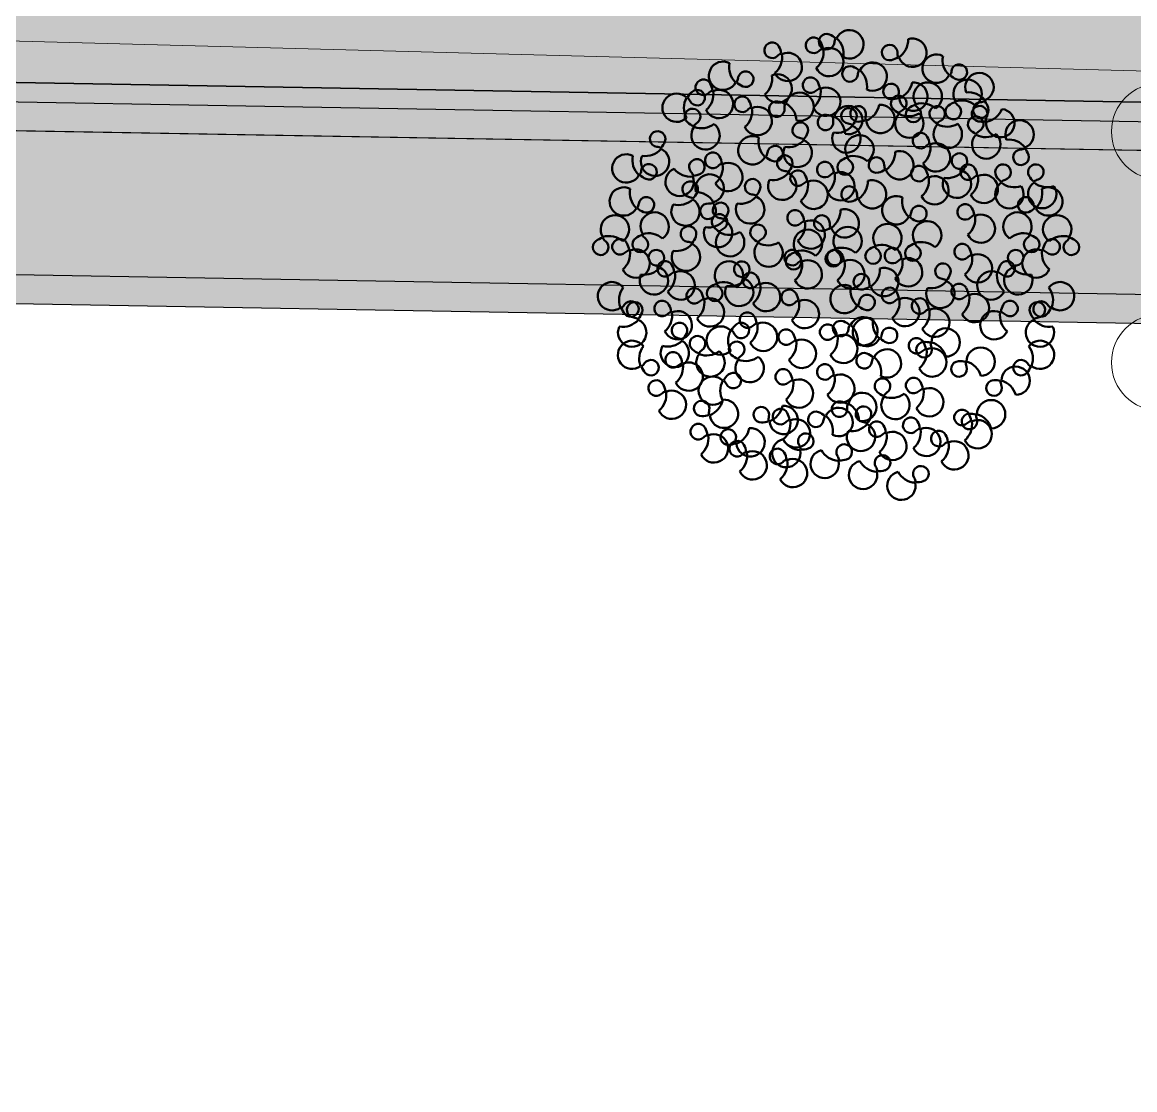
# Model space of a CAD drawing. Header units: centimetres. Extents: x 31799 to 51185, y -99131 to -72325.
# Drawn here: x 39775.9 to 40238.3, y -86171.2 to -85727.5 of the extents above; entities that cross this region are included whole.
import ezdxf

# ---------------------------------------------------------------- set-up
doc = ezdxf.new("R2010")
doc.units = ezdxf.units.CM
doc.header["$LTSCALE"] = 50
doc.header["$MEASUREMENT"] = 0
for name, color, linetype in [('New_Interior - Lamp', 7, 'Continuous'), ('New_SANITARI BANJO', 7, 'Continuous'), ('TALUS', 2, 'Continuous')]:
    doc.layers.add(name, color=color, linetype=linetype)
doc.layers.add('New_Interior - Lamp_Pen_No__77', color=7, linetype='Continuous', lineweight=20, true_color=0xffeb28)
doc.layers.add('New_SANITARI BANJO_Pen_No__24', color=7, linetype='Continuous', lineweight=18, true_color=0x029e21)
doc.layers.add('trotuar', color=91, linetype='Continuous', lineweight=0)
doc.layers.get('New_SANITARI BANJO').off()

# ---------------------------------------------------------------- blocks, each defined once
blk = doc.blocks.new('A$Cd0191f6d')
at = {"layer": 'trotuar'}
blk.add_polyline3d([(-2793.1, 6019.1, 62601.4), (-1999.4, 6630.2, 62605.3), (-1162.43, 7064.28, 0), (-516.2, 6937.3, 62592.7), (203.2, 6694, 62591.2), (1854.8, 5855.7, 62593.3), (2820.6, 5351.8, 62586.8), (2922.9, 5543.5, 62586.4), (1955.5, 6017.3, 62589.8), (279.1, 6869, 62587.7), (-440.7, 7147.7, 62593.2), (-1184.2, 7195.6, 62591), (-1491.5, 7132.4, 62595), (-1783.2, 7015, 62597.9), (-2294.7, 6687.5, 62602.7), (-2842.7, 6250.7, 62592.5)], dxfattribs=at)
blk = doc.blocks.new('Street Lamp 02 27')
at = {"layer": 'New_Interior - Lamp_Pen_No__77', "color": 2, "linetype": 'Continuous', "lineweight": 20, "true_color": 0xffeb28}
for p, q in [((-2.6, 1.5), (-5.4, 1.5)), ((5.4, 1.5), (2.6, 1.5)), ((-5.4, -1.5), (-2.6, -1.5)), ((2.6, -1.5), (5.4, -1.5))]:
    blk.add_line(p, q, dxfattribs=at)
at = {"layer": 'New_Interior - Lamp_Pen_No__77', "color": 2, "linetype": 'Continuous', "lineweight": 20, "true_color": 0xffeb28, "flags": 128}
for points in [[(-68, 0, 1), (-28, 0, 1)], [(68, 0, 1), (28, 0, 1)], [(6, 0, 1), (-6, 0, 1)], [(-8, 3), (-48, 3, 1), (-48, -3), (-8, -3, 1)], [(3, 0, 1), (-3, 0, 1)], [(8, -3), (48, -3, 1), (48, 3), (8, 3, 1)]]:
    blk.add_lwpolyline(points, format="xyb", close=True, dxfattribs=at)
blk = doc.blocks.new('Tree Model Detailed 26')
at = {"layer": 'New_SANITARI BANJO_Pen_No__24', "color": 104, "linetype": 'Continuous', "lineweight": 50, "true_color": 0x029e21}
for centre, radius, start, end in [((-15.01, 93.03), 5.9, 307.5364, 216.7774), ((5.33, 97.74), 3.24, 37.3024, 321.1247), ((12.76, 91.81), 5.9, 213.1083, 122.3493), ((1.06, 94.49), 8.6, 16.9311, 37.3024), ((5.5, 89.69), 3.24, 298.981, 222.8032), ((1.38, 94.29), 8.6, 318.4632, 16.7687), ((12.44, 92.01), 5.9, 122.286, 141.1247), ((24.34, 88.13), 5.9, 333.2832, 242.5241), ((38.08, 87.06), 5.9, 333.2832, 242.5241), ((-39.39, 84.67), 5.9, 307.5364, 216.7774), ((-30.15, 84.63), 5.9, 65.399, 334.64), ((-19.2, 88.61), 8.6, 170.7539, 229.0594), ((-16.78, 81.16), 8.6, 111.3592, 131.7305), ((-15.18, 92.7), 5.9, 216.7141, 235.5528), ((-16.6, 81.49), 8.6, 52.8913, 111.1968), ((-1.45, 83.2), 5.9, 114.7868, 24.0278), ((2.66, 94.1), 8.6, 220.1417, 278.4473), ((-29.78, 84.63), 5.9, 334.5767, 353.4154), ((-20.7, 83.58), 3.24, 249.5932, 173.4154), ((-20.35, 85.17), 3.24, 131.7305, 55.5528), ((-1.2, 83.48), 5.9, 23.9646, 42.8032), ((6.51, 81.22), 3.24, 37.3024, 321.1247), ((2.9, 94.38), 8.6, 278.6097, 298.981), ((27.92, 77.05), 8.6, 78.638, 136.9436), ((41.66, 75.97), 8.6, 78.638, 136.9436), ((-44.73, 76.8), 3.24, 131.7305, 55.5528), ((-41.16, 72.8), 8.6, 111.3592, 131.7305), ((-39.56, 84.34), 5.9, 216.7141, 235.5528), ((-40.98, 73.13), 8.6, 52.8913, 111.1968), ((-18.83, 88.61), 8.6, 229.2218, 249.5932), ((-8.45, 75.62), 5.9, 65.399, 334.64), ((2.5, 79.6), 8.6, 170.7539, 229.0594), ((13.94, 75.28), 5.9, 213.1083, 122.3493), ((2.56, 77.77), 8.6, 318.4632, 16.7687), ((13.62, 75.48), 5.9, 122.286, 141.1247), ((2.24, 77.96), 8.6, 16.9311, 37.3024), ((22.95, 78.73), 3.24, 157.4773, 81.2995), ((27.9, 76.67), 8.6, 137.106, 157.4773), ((24.33, 87.76), 5.9, 242.4609, 261.2995), ((36.69, 77.66), 3.24, 157.4773, 81.2995), ((41.64, 75.6), 8.6, 137.106, 157.4773), ((40.89, 75.11), 5.9, 65.399, 334.64), ((38.07, 86.69), 5.9, 242.4609, 261.2995), ((51.84, 79.09), 8.6, 170.7539, 229.0594), ((-53.2, 74.64), 3.24, 298.981, 222.8032), ((-20.16, 72.19), 3.24, 298.981, 222.8032), ((-3.64, 70.97), 3.24, 298.981, 222.8032), ((-8.07, 75.62), 5.9, 334.5767, 353.4154), ((1, 74.57), 3.24, 249.5932, 173.4154), ((41.26, 75.11), 5.9, 334.5767, 353.4154), ((50.34, 74.06), 3.24, 249.5932, 173.4154), ((-60.15, 68.15), 5.9, 114.7868, 24.0278), ((-56.05, 79.05), 8.6, 220.1417, 278.4473), ((-59.91, 68.43), 5.9, 23.9646, 42.8032), ((-55.8, 79.33), 8.6, 278.6097, 298.981), ((-41.5, 67.65), 3.24, 298.981, 222.8032), ((-38.62, 66.91), 5.9, 59.9092, 329.1502), ((-27.34, 69.83), 8.6, 165.2641, 223.5696), ((-27.1, 65.7), 5.9, 114.7868, 24.0278), ((-23, 76.6), 8.6, 220.1417, 278.4473), ((-26.86, 65.98), 5.9, 23.9646, 42.8032), ((-10.58, 64.47), 5.9, 114.7868, 24.0278), ((-6.48, 75.38), 8.6, 220.1417, 278.4473), ((2.87, 79.6), 8.6, 229.2218, 249.5932), ((32.5, 64.93), 5.9, 22.671, 291.912), ((52.21, 79.09), 8.6, 229.2218, 249.5932), ((63.31, 66.18), 5.9, 315.2741, 224.5151), ((-48.45, 61.15), 5.9, 114.7868, 24.0278), ((-44.34, 72.06), 8.6, 220.1417, 278.4473), ((-48.2, 61.44), 5.9, 23.9646, 42.8032), ((-44.1, 72.34), 8.6, 278.6097, 298.981), ((-38.25, 66.87), 5.9, 329.0869, 347.9256), ((-29.31, 64.96), 3.24, 244.1033, 167.9256), ((-22.76, 76.88), 8.6, 278.6097, 298.981), ((-10.34, 64.76), 5.9, 23.9646, 42.8032), ((-6.24, 75.66), 8.6, 278.6097, 298.981), ((1.38, 62.28), 5.9, 65.399, 334.64), ((12.33, 66.26), 8.6, 170.7539, 229.0594), ((20.17, 62.48), 5.9, 59.9092, 329.1502), ((31.44, 65.4), 8.6, 165.2641, 223.5696), ((43.25, 60.42), 8.6, 128.0259, 186.3314), ((-71.34, 57.15), 3.24, 298.981, 222.8032), ((-34.76, 57.48), 3.24, 214.8201, 138.6424), ((-26.97, 69.79), 8.6, 223.732, 244.1033), ((-14.84, 58.8), 3.24, 298.981, 222.8032), ((1.75, 62.28), 5.9, 334.5767, 353.4154), ((10.83, 61.23), 3.24, 249.5932, 173.4154), ((20.54, 62.45), 5.9, 329.0869, 347.9256), ((29.47, 60.54), 3.24, 244.1033, 167.9256), ((32.78, 64.67), 5.9, 291.8487, 310.6874), ((38.73, 57.74), 3.24, 206.8652, 130.6874), ((63.71, 55.99), 8.6, 138.6424, 159.0137), ((59.68, 59.54), 3.24, 214.8201, 138.6424), ((63.29, 54.53), 8.6, 60.8546, 119.1602), ((67.51, 57.65), 3.24, 116.4987, 40.3209), ((63.43, 65.82), 5.9, 296.4987, 315.3374), ((63.42, 54.18), 8.6, 40.3209, 60.6922), ((-78.29, 50.66), 5.9, 114.7868, 24.0278), ((-74.19, 61.56), 8.6, 220.1417, 278.4473), ((-61.72, 55.74), 3.24, 256.949, 180.7712), ((-56.35, 55.82), 8.6, 180.7712, 201.1425), ((-54.3, 51.1), 5.9, 315.2741, 224.5151), ((-42.59, 52.08), 5.9, 53.5955, 322.8365), ((-31.06, 53.75), 8.6, 159.1761, 217.4816), ((-30.73, 53.93), 8.6, 138.6424, 159.0137), ((-42.26, 52.26), 5.9, 34.8201, 53.6588), ((-21.78, 52.31), 5.9, 114.7868, 24.0278), ((-17.68, 63.21), 8.6, 220.1417, 278.4473), ((-21.54, 52.6), 5.9, 23.9646, 42.8032), ((-17.44, 63.5), 8.6, 278.6097, 298.981), ((12.7, 66.26), 8.6, 229.2218, 249.5932), ((20.28, 53.08), 3.24, 356.3238, 280.146), ((29.76, 52.43), 5.9, 195.0992, 104.3402), ((19.7, 58.3), 8.6, 300.6798, 358.9853), ((31.82, 65.36), 8.6, 223.732, 244.1033), ((43.52, 60.17), 8.6, 186.4938, 206.8652), ((51.85, 54.15), 5.9, 53.5955, 322.8365), ((63.38, 55.82), 8.6, 159.1761, 217.4816), ((52.18, 54.32), 5.9, 34.8201, 53.6588), ((71.81, 55.05), 3.24, 298.981, 222.8032), ((-78.05, 50.94), 5.9, 23.9646, 42.8032), ((-73.94, 61.84), 8.6, 278.6097, 298.981), ((-63.91, 46.49), 5.9, 95.7243, 4.9653), ((-56.48, 55.46), 8.6, 201.3049, 259.6105), ((-63.78, 46.84), 5.9, 76.949, 95.7876), ((-33.47, 47.82), 5.9, 315.2741, 224.5151), ((-13.83, 50.33), 3.24, 37.3024, 321.1247), ((-18.09, 47.08), 8.6, 16.9311, 37.3024), ((11.21, 48.94), 5.9, 65.399, 334.64), ((15.83, 48.32), 3.24, 207.7973, 131.6196), ((22.15, 52.92), 8.6, 170.7539, 229.0594), ((20.66, 47.89), 3.24, 249.5932, 173.4154), ((19.33, 58.36), 8.6, 280.146, 300.5174), ((29.39, 52.5), 5.9, 176.3238, 195.1625), ((41.45, 51.15), 3.24, 298.981, 222.8032), ((64.86, 48.56), 5.9, 114.7868, 24.0278), ((68.96, 59.46), 8.6, 220.1417, 278.4473), ((65.1, 48.85), 5.9, 23.9646, 42.8032), ((69.21, 59.75), 8.6, 278.6097, 298.981), ((76.59, 46.86), 5.9, 333.2832, 242.5241), ((-73.57, 44.69), 3.24, 256.949, 180.7712), ((-54.32, 39.45), 8.6, 60.8546, 119.1602), ((-54.17, 50.75), 5.9, 296.4987, 315.3374), ((-54.19, 39.1), 8.6, 40.3209, 60.6922), ((-6.4, 44.4), 5.9, 213.1083, 122.3493), ((-17.78, 46.88), 8.6, 318.4632, 16.7687), ((-6.71, 44.6), 5.9, 122.286, 141.1247), ((7.4, 43.93), 5.9, 46.5727, 315.8137), ((19.04, 44.18), 8.6, 152.1533, 210.4588), ((19.39, 44.31), 8.6, 131.6196, 151.9909), ((7.75, 44.06), 5.9, 27.7973, 46.636), ((11.58, 48.94), 5.9, 334.5767, 353.4154), ((22.53, 52.92), 8.6, 229.2218, 249.5932), ((34.5, 44.66), 5.9, 114.7868, 24.0278), ((38.6, 55.56), 8.6, 220.1417, 278.4473), ((34.74, 44.94), 5.9, 23.9646, 42.8032), ((38.85, 55.84), 8.6, 278.6097, 298.981), ((-78.41, 41.04), 3.24, 298.981, 222.8032), ((-68.2, 44.76), 8.6, 180.7712, 201.1425), ((-75.63, 35.79), 5.9, 76.949, 95.7876), ((-50.1, 42.58), 3.24, 116.4987, 40.3209), ((-44.93, 35.79), 5.9, 53.5955, 322.8365), ((-33.07, 37.64), 8.6, 138.6424, 159.0137), ((-37.1, 41.19), 3.24, 214.8201, 138.6424), ((-33.49, 36.17), 8.6, 60.8546, 119.1602), ((-29.27, 39.29), 3.24, 116.4987, 40.3209), ((-33.35, 47.47), 5.9, 296.4987, 315.3374), ((-33.36, 35.82), 8.6, 40.3209, 60.6922), ((-13.26, 40.13), 5.9, 65.399, 334.64), ((-2.31, 44.11), 8.6, 170.7539, 229.0594), ((-3.81, 39.08), 3.24, 249.5932, 173.4154), ((64.74, 38.95), 3.24, 298.981, 222.8032), ((80.16, 35.77), 8.6, 78.638, 136.9436), ((-85.35, 34.55), 5.9, 114.7868, 24.0278), ((-81.25, 45.45), 8.6, 220.1417, 278.4473), ((-75.76, 35.44), 5.9, 95.7243, 4.9653), ((-85.11, 34.83), 5.9, 23.9646, 42.8032), ((-81.01, 45.74), 8.6, 278.6097, 298.981), ((-68.33, 44.41), 8.6, 201.3049, 259.6105), ((-33.4, 37.46), 8.6, 159.1761, 217.4816), ((-44.6, 35.97), 5.9, 34.8201, 53.6588), ((-24.97, 36.7), 3.24, 298.981, 222.8032), ((-8.45, 35.48), 3.24, 298.981, 222.8032), ((-12.89, 40.13), 5.9, 334.5767, 353.4154), ((-1.94, 44.11), 8.6, 229.2218, 249.5932), ((21.03, 35.6), 5.9, 65.399, 334.64), ((31.98, 39.58), 8.6, 170.7539, 229.0594), ((30.48, 34.55), 3.24, 249.5932, 173.4154), ((45.61, 34.66), 5.9, 333.2832, 242.5241), ((57.8, 32.46), 5.9, 114.7868, 24.0278), ((61.9, 43.36), 8.6, 220.1417, 278.4473), ((75.19, 37.45), 3.24, 157.4773, 81.2995), ((80.15, 35.4), 8.6, 137.106, 157.4773), ((76.58, 46.48), 5.9, 242.4609, 261.2995), ((-64.3, 30.95), 3.24, 256.949, 180.7712), ((-31.92, 30.21), 5.9, 114.7868, 24.0278), ((-27.82, 41.11), 8.6, 220.1417, 278.4473), ((-31.68, 30.49), 5.9, 23.9646, 42.8032), ((-27.57, 41.39), 8.6, 278.6097, 298.981), ((-15.4, 28.98), 5.9, 114.7868, 24.0278), ((-11.29, 39.89), 8.6, 220.1417, 278.4473), ((-15.15, 29.27), 5.9, 23.9646, 42.8032), ((-11.05, 40.17), 8.6, 278.6097, 298.981), ((3.07, 27.94), 5.9, 46.5727, 315.8137), ((15.06, 28.32), 8.6, 131.6196, 151.9909), ((11.5, 32.33), 3.24, 207.7973, 131.6196), ((21.41, 35.6), 5.9, 334.5767, 353.4154), ((32.35, 39.58), 8.6, 229.2218, 249.5932), ((58.04, 32.74), 5.9, 23.9646, 42.8032), ((62.14, 43.64), 8.6, 278.6097, 298.981), ((-58.94, 31.03), 8.6, 180.7712, 201.1425), ((-66.37, 22.05), 5.9, 76.949, 95.7876), ((14.71, 28.18), 8.6, 152.1533, 210.4588), ((3.41, 28.07), 5.9, 27.7973, 46.636), ((30.86, 22.26), 5.9, 65.399, 334.64), ((44.21, 25.25), 3.24, 157.4773, 81.2995), ((49.17, 23.2), 8.6, 137.106, 157.4773), ((45.59, 34.28), 5.9, 242.4609, 261.2995), ((49.18, 23.57), 8.6, 78.638, 136.9436), ((71.3, 24.15), 5.9, 114.7868, 24.0278), ((75.41, 35.05), 8.6, 220.1417, 278.4473), ((87.2, 26.47), 3.24, 298.981, 222.8032), ((-88.55, 17.78), 5.9, 114.7868, 24.0278), ((-84.45, 28.68), 8.6, 220.1417, 278.4473), ((-80.25, 20.56), 5.9, 13.1881, 282.4291), ((-81.61, 24.27), 3.24, 298.981, 222.8032), ((-66.49, 21.7), 5.9, 95.7243, 4.9653), ((-65.08, 23.04), 3.24, 298.981, 222.8032), ((-59.06, 30.67), 8.6, 201.3049, 259.6105), ((-48.56, 21.82), 3.24, 298.981, 222.8032), ((-32.04, 20.59), 3.24, 298.981, 222.8032), ((41.8, 26.24), 8.6, 170.7539, 229.0594), ((40.31, 21.21), 3.24, 249.5932, 173.4154), ((62.74, 24.49), 3.24, 351.7962, 275.6184), ((57.43, 25.25), 8.6, 331.4248, 351.7962), ((80.26, 19.98), 5.9, 114.7868, 24.0278), ((84.36, 30.88), 8.6, 220.1417, 278.4473), ((80.5, 20.26), 5.9, 23.9646, 42.8032), ((84.6, 31.16), 8.6, 278.6097, 298.981), ((-88.31, 18.06), 5.9, 23.9646, 42.8032), ((-84.21, 28.96), 8.6, 278.6097, 298.981), ((-70.39, 14.35), 8.6, 118.543, 176.8486), ((-72.03, 16.55), 5.9, 114.7868, 24.0278), ((-67.93, 27.45), 8.6, 220.1417, 278.4473), ((-71.79, 16.83), 5.9, 23.9646, 42.8032), ((-67.68, 27.74), 8.6, 278.6097, 298.981), ((-55.51, 15.33), 5.9, 114.7868, 24.0278), ((-51.4, 26.23), 8.6, 220.1417, 278.4473), ((-55.26, 15.61), 5.9, 23.9646, 42.8032), ((-51.16, 26.51), 8.6, 278.6097, 298.981), ((-38.98, 14.1), 5.9, 114.7868, 24.0278), ((-34.88, 25), 8.6, 220.1417, 278.4473), ((-15.51, 19.37), 3.24, 298.981, 222.8032), ((-0.68, 17.54), 3.24, 37.3024, 321.1247), ((1.01, 18.15), 3.24, 298.981, 222.8032), ((-4.95, 14.29), 8.6, 16.9311, 37.3024), ((17.53, 16.92), 3.24, 298.981, 222.8032), ((34.05, 15.7), 3.24, 298.981, 222.8032), ((31.23, 22.26), 5.9, 334.5767, 353.4154), ((42.18, 26.24), 8.6, 229.2218, 249.5932), ((44.55, 15.81), 5.9, 65.399, 334.64), ((55.49, 19.79), 8.6, 170.7539, 229.0594), ((63.71, 15.03), 5.9, 167.602, 76.843), ((57.51, 24.89), 8.6, 272.9569, 331.2624), ((63.63, 15.39), 5.9, 76.7797, 95.6184), ((-70.16, 14.05), 8.6, 177.011, 197.3823), ((-80.02, 20.27), 5.9, 282.3658, 301.2045), ((-75.28, 12.45), 3.24, 197.3823, 121.2045), ((-38.74, 14.39), 5.9, 23.9646, 42.8032), ((-34.64, 25.29), 8.6, 278.6097, 298.981), ((-22.46, 12.88), 5.9, 114.7868, 24.0278), ((-18.36, 23.78), 8.6, 220.1417, 278.4473), ((-22.22, 13.16), 5.9, 23.9646, 42.8032), ((-18.11, 24.06), 8.6, 278.6097, 298.981), ((-5.94, 11.65), 5.9, 114.7868, 24.0278), ((-1.83, 22.56), 8.6, 220.1417, 278.4473), ((-5.69, 11.94), 5.9, 23.9646, 42.8032), ((-1.59, 22.84), 8.6, 278.6097, 298.981), ((6.74, 11.6), 5.9, 213.1083, 122.3493), ((-4.64, 14.09), 8.6, 318.4632, 16.7687), ((6.43, 11.8), 5.9, 122.286, 141.1247), ((10.59, 10.43), 5.9, 114.7868, 24.0278), ((14.69, 21.33), 8.6, 220.1417, 278.4473), ((10.83, 10.71), 5.9, 23.9646, 42.8032), ((14.93, 21.62), 8.6, 278.6097, 298.981), ((27.11, 9.21), 5.9, 114.7868, 24.0278), ((31.21, 20.11), 8.6, 220.1417, 278.4473), ((44.92, 15.81), 5.9, 334.5767, 353.4154), ((54, 14.77), 3.24, 249.5932, 173.4154), ((-84.77, 4.62), 5.9, 13.1881, 282.4291), ((-66.23, 8.27), 3.24, 339.2835, 263.1058), ((27.35, 9.49), 5.9, 23.9646, 42.8032), ((31.45, 20.39), 8.6, 278.6097, 298.981), ((55.87, 19.79), 8.6, 229.2218, 249.5932), ((65.79, 3.98), 5.9, 114.7868, 24.0278), ((69.89, 14.88), 8.6, 220.1417, 278.4473), ((72.73, 10.47), 3.24, 298.981, 222.8032), ((89.26, 9.24), 3.24, 298.981, 222.8032), ((-74.91, -1.59), 8.6, 118.543, 176.8486), ((-67.33, -0.8), 5.9, 64.2671, 83.1058), ((-71.25, 10.17), 8.6, 318.9122, 339.2835), ((-46.51, 4.59), 3.24, 298.981, 222.8032), ((-29.99, 3.37), 3.24, 298.981, 222.8032), ((15.35, 5.79), 3.24, 269.6978, 193.52), ((20.57, 7.04), 8.6, 193.52, 213.8914), ((37.6, 4.56), 3.24, 298.981, 222.8032), ((57.22, 4.31), 3.24, 351.7962, 275.6184), ((66.03, 4.26), 5.9, 23.9646, 42.8032), ((70.13, 15.16), 8.6, 278.6097, 298.981), ((82.31, 2.75), 5.9, 114.7868, 24.0278), ((86.41, 13.65), 8.6, 220.1417, 278.4473), ((82.55, 3.04), 5.9, 23.9646, 42.8032), ((90.76, 3.82), 3.24, 339.2835, 263.1058), ((86.66, 13.94), 8.6, 278.6097, 298.981), ((-67.33, -1.17), 5.9, 155.0894, 64.3304), ((-71.26, 9.8), 8.6, 260.4443, 318.7498), ((-62.02, -1.56), 3.24, 351.7962, 275.6184), ((-53.45, -1.9), 5.9, 114.7868, 24.0278), ((-49.35, 9), 8.6, 220.1417, 278.4473), ((-53.21, -1.61), 5.9, 23.9646, 42.8032), ((-49.11, 9.29), 8.6, 278.6097, 298.981), ((-36.93, -3.12), 5.9, 114.7868, 24.0278), ((-32.83, 7.78), 8.6, 220.1417, 278.4473), ((-36.69, -2.84), 5.9, 23.9646, 42.8032), ((-28.48, -2.05), 3.24, 339.2835, 263.1058), ((-32.59, 8.06), 8.6, 278.6097, 298.981), ((-16.23, -3.62), 5.9, 333.2832, 242.5241), ((0.5, 1.01), 3.24, 37.3024, 321.1247), ((1.06, 0.43), 3.24, 298.981, 222.8032), ((7.92, -4.92), 5.9, 213.1083, 122.3493), ((-3.46, -2.44), 8.6, 318.4632, 16.7687), ((7.61, -4.72), 5.9, 122.286, 141.1247), ((-3.77, -2.24), 8.6, 16.9311, 37.3024), ((15.26, -3.72), 5.9, 108.4732, 17.7142), ((20.53, 6.67), 8.6, 214.0537, 272.3593), ((15.3, -3.35), 5.9, 89.6978, 108.5365), ((30.66, -1.93), 5.9, 114.7868, 24.0278), ((34.76, 8.97), 8.6, 220.1417, 278.4473), ((30.9, -1.65), 5.9, 23.9646, 42.8032), ((35, 9.25), 8.6, 278.6097, 298.981), ((50.51, -4.42), 5.9, 65.399, 334.64), ((58.19, -5.15), 5.9, 167.602, 76.843), ((51.99, 4.71), 8.6, 272.9569, 331.2624), ((61.46, -0.44), 8.6, 170.7539, 229.0594), ((58.12, -4.78), 5.9, 76.7797, 95.6184), ((51.91, 5.08), 8.6, 331.4248, 351.7962), ((89.67, -5.25), 5.9, 64.2671, 83.1058), ((85.75, 5.72), 8.6, 318.9122, 339.2835), ((-74.68, -1.88), 8.6, 177.011, 197.3823), ((-84.54, 4.33), 5.9, 282.3658, 301.2045), ((-79.8, -3.49), 3.24, 197.3823, 121.2045), ((-73.52, -10.47), 5.9, 65.399, 334.64), ((-67.33, -0.8), 8.6, 331.4248, 351.7962), ((-33.5, -0.15), 8.6, 318.9122, 339.2835), ((-5.88, -6.06), 5.9, 114.7868, 24.0278), ((-1.78, 4.84), 8.6, 220.1417, 278.4473), ((-5.64, -5.78), 5.9, 23.9646, 42.8032), ((-1.54, 5.12), 8.6, 278.6097, 298.981), ((27.42, -5.57), 3.24, 269.6978, 193.52), ((38.61, -3.91), 3.24, 37.3024, 321.1247), ((46.04, -9.85), 5.9, 213.1083, 122.3493), ((34.34, -7.17), 8.6, 16.9311, 37.3024), ((59.96, -5.47), 3.24, 249.5932, 173.4154), ((77.37, -5.93), 3.24, 339.2835, 263.1058), ((89.67, -5.62), 5.9, 155.0894, 64.3304), ((85.74, 5.35), 8.6, 260.4443, 318.7498), ((-89.29, -11.32), 5.9, 13.1881, 282.4291), ((-62.57, -6.49), 8.6, 170.7539, 229.0594), ((-64.07, -11.52), 3.24, 249.5932, 173.4154), ((-61.05, -11.02), 5.9, 167.602, 76.843), ((-67.25, -1.16), 8.6, 272.9569, 331.2624), ((-61.13, -10.66), 5.9, 76.7797, 95.6184), ((-41.87, -11.8), 3.24, 339.2835, 263.1058), ((-29.92, -12.95), 5.9, 333.2832, 242.5241), ((-29.58, -11.49), 5.9, 155.0894, 64.3304), ((-33.5, -0.53), 8.6, 260.4443, 318.7498), ((-29.57, -11.12), 5.9, 64.2671, 83.1058), ((-12.67, -15.08), 8.6, 137.106, 157.4773), ((-16.24, -3.99), 5.9, 242.4609, 261.2995), ((-12.65, -14.71), 8.6, 78.638, 136.9436), ((-9.03, -10.64), 3.24, 269.6978, 193.52), ((32.64, -4.31), 8.6, 193.52, 213.8914), ((27.37, -14.7), 5.9, 89.6978, 108.5365), ((34.66, -7.37), 8.6, 318.4632, 16.7687), ((45.73, -9.65), 5.9, 122.286, 141.1247), ((50.88, -4.42), 5.9, 334.5767, 353.4154), ((61.83, -0.44), 8.6, 229.2218, 249.5932), ((60.76, -9.28), 3.24, 257.1852, 181.0074), ((76.28, -15), 5.9, 64.2671, 83.1058), ((72.35, -4.03), 8.6, 318.9122, 339.2835), ((-79.43, -17.53), 8.6, 118.543, 176.8486), ((-70.32, -17.03), 3.24, 298.981, 222.8032), ((-73.14, -10.47), 5.9, 334.5767, 353.4154), ((-62.2, -6.49), 8.6, 229.2218, 249.5932), ((-46.89, -9.91), 8.6, 318.9122, 339.2835), ((-17.63, -13.02), 3.24, 157.4773, 81.2995), ((-3.82, -9.38), 8.6, 193.52, 213.8914), ((1.68, -15.51), 3.24, 37.3024, 321.1247), ((-2.59, -18.77), 8.6, 16.9311, 37.3024), ((27.33, -15.07), 5.9, 108.4732, 17.7142), ((32.59, -4.68), 8.6, 214.0537, 272.3593), ((39.48, -16.92), 3.24, 269.6978, 193.52), ((58.61, -18.55), 5.9, 95.9606, 5.2016), ((66.12, -9.19), 8.6, 181.0074, 201.3787), ((66, -9.54), 8.6, 201.5411, 259.8467), ((58.73, -18.19), 5.9, 77.1852, 96.0238), ((76.27, -15.37), 5.9, 155.0894, 64.3304), ((72.35, -4.4), 8.6, 260.4443, 318.7498), ((-79.2, -17.82), 8.6, 177.011, 197.3823), ((-89.06, -11.61), 5.9, 282.3658, 301.2045), ((-84.33, -19.43), 3.24, 197.3823, 121.2045), ((-77.27, -23.52), 5.9, 114.7868, 24.0278), ((-73.16, -12.62), 8.6, 220.1417, 278.4473), ((-48.41, -22.95), 8.6, 138.6424, 159.0137), ((-52.44, -19.41), 3.24, 214.8201, 138.6424), ((-42.97, -21.25), 5.9, 155.0894, 64.3304), ((-46.89, -10.28), 8.6, 260.4443, 318.7498), ((-42.97, -20.87), 5.9, 64.2671, 83.1058), ((-26.35, -24.03), 8.6, 78.638, 136.9436), ((-9.13, -20.15), 5.9, 108.4732, 17.7142), ((-3.86, -9.76), 8.6, 214.0537, 272.3593), ((-9.08, -19.77), 5.9, 89.6978, 108.5365), ((9.1, -21.45), 5.9, 213.1083, 122.3493), ((-2.28, -18.97), 8.6, 318.4632, 16.7687), ((8.79, -21.25), 5.9, 122.286, 141.1247), ((44.7, -15.67), 8.6, 193.52, 213.8914), ((-93.81, -27.26), 5.9, 13.1881, 282.4291), ((-77.02, -23.24), 5.9, 23.9646, 42.8032), ((-72.92, -12.34), 8.6, 278.6097, 298.981), ((-60.26, -24.8), 5.9, 53.5955, 322.8365), ((-48.74, -23.13), 8.6, 159.1761, 217.4816), ((-59.94, -24.62), 5.9, 34.8201, 53.6588), ((-31.32, -22.35), 3.24, 157.4773, 81.2995), ((-26.36, -24.41), 8.6, 137.106, 157.4773), ((-29.94, -13.32), 5.9, 242.4609, 261.2995), ((-14.68, -22.34), 3.24, 298.981, 222.8032), ((1.85, -23.57), 3.24, 298.981, 222.8032), ((20.69, -25.12), 5.9, 333.2832, 242.5241), ((39.39, -26.43), 5.9, 108.4732, 17.7142), ((44.66, -16.04), 8.6, 214.0537, 272.3593), ((39.44, -26.06), 5.9, 89.6978, 108.5365), ((65.13, -26.16), 3.24, 207.7973, 131.6196), ((70.08, -22.98), 3.24, 257.1852, 181.0074), ((75.44, -22.89), 8.6, 181.0074, 201.3787), ((86.27, -22.35), 3.24, 269.6978, 193.52), ((91.49, -21.09), 8.6, 193.52, 213.8914), ((-83.95, -33.47), 8.6, 118.543, 176.8486), ((-21.62, -28.84), 5.9, 114.7868, 24.0278), ((-17.52, -17.93), 8.6, 220.1417, 278.4473), ((-21.38, -28.55), 5.9, 23.9646, 42.8032), ((-17.28, -17.65), 8.6, 278.6097, 298.981), ((-5.1, -30.06), 5.9, 114.7868, 24.0278), ((-1, -19.16), 8.6, 220.1417, 278.4473), ((-4.86, -29.78), 5.9, 23.9646, 42.8032), ((-0.75, -18.87), 8.6, 278.6097, 298.981), ((24.26, -36.21), 8.6, 78.638, 136.9436), ((56.7, -30.56), 5.9, 46.5727, 315.8137), ((68.35, -30.31), 8.6, 152.1533, 210.4588), ((68.7, -30.17), 8.6, 131.6196, 151.9909), ((57.05, -30.42), 5.9, 27.7973, 46.636), ((67.93, -32.24), 5.9, 95.9606, 5.2016), ((75.32, -23.24), 8.6, 201.5411, 259.8467), ((68.05, -31.89), 5.9, 77.1852, 96.0238), ((86.18, -31.85), 5.9, 108.4732, 17.7142), ((91.44, -21.46), 8.6, 214.0537, 272.3593), ((86.22, -31.48), 5.9, 89.6978, 108.5365), ((-88.85, -35.37), 3.24, 197.3823, 121.2045), ((-75.63, -37.62), 5.9, 114.7868, 24.0278), ((-71.52, -26.72), 8.6, 220.1417, 278.4473), ((-68.68, -31.13), 3.24, 298.981, 222.8032), ((-52.16, -32.36), 3.24, 298.981, 222.8032), ((-35.63, -33.58), 3.24, 298.981, 222.8032), ((-19.11, -34.8), 3.24, 298.981, 222.8032), ((2.86, -32.04), 3.24, 37.3024, 321.1247), ((10.28, -37.97), 5.9, 213.1083, 122.3493), ((-1.41, -35.29), 8.6, 16.9311, 37.3024), ((19.29, -34.53), 3.24, 157.4773, 81.2995), ((24.25, -36.58), 8.6, 137.106, 157.4773), ((20.67, -25.5), 5.9, 242.4609, 261.2995), ((35.93, -34.52), 3.24, 298.981, 222.8032), ((49.63, -35.16), 3.24, 298.981, 222.8032), ((60.53, -32.29), 3.24, 37.3024, 321.1247), ((67.95, -38.23), 5.9, 213.1083, 122.3493), ((56.26, -35.55), 8.6, 16.9311, 37.3024), ((-83.73, -33.76), 8.6, 177.011, 197.3823), ((-93.58, -27.55), 5.9, 282.3658, 301.2045), ((-75.38, -37.34), 5.9, 23.9646, 42.8032), ((-71.28, -26.44), 8.6, 278.6097, 298.981), ((-59.1, -38.85), 5.9, 114.7868, 24.0278), ((-55, -27.95), 8.6, 220.1417, 278.4473), ((-58.86, -38.56), 5.9, 23.9646, 42.8032), ((-54.76, -27.66), 8.6, 278.6097, 298.981), ((-42.58, -40.07), 5.9, 114.7868, 24.0278), ((-38.48, -29.17), 8.6, 220.1417, 278.4473), ((-37.29, -36.67), 3.24, 4.5196, 288.3418), ((-42.34, -39.79), 5.9, 23.9646, 42.8032), ((-38.23, -28.89), 8.6, 278.6097, 298.981), ((-42.64, -37.09), 8.6, 344.1483, 4.5196), ((-26.06, -41.3), 5.9, 114.7868, 24.0278), ((-21.95, -30.39), 8.6, 220.1417, 278.4473), ((-1.1, -35.49), 8.6, 318.4632, 16.7687), ((9.97, -37.77), 5.9, 122.286, 141.1247), ((28.99, -41.01), 5.9, 114.7868, 24.0278), ((33.09, -30.11), 8.6, 220.1417, 278.4473), ((29.23, -40.73), 5.9, 23.9646, 42.8032), ((42.68, -41.65), 5.9, 114.7868, 24.0278), ((46.79, -30.75), 8.6, 220.1417, 278.4473), ((56.57, -35.75), 8.6, 318.4632, 16.7687), ((67.64, -38.03), 5.9, 122.286, 141.1247), ((79.54, -41.9), 5.9, 333.2832, 242.5241), ((-74.24, -42.78), 3.24, 298.981, 222.8032), ((-34.26, -45.68), 5.9, 180.3254, 89.5664), ((-42.48, -37.43), 8.6, 285.6803, 343.9859), ((-34.42, -45.34), 5.9, 89.5032, 108.3418), ((-25.81, -41.01), 5.9, 23.9646, 42.8032), ((-21.71, -30.11), 8.6, 278.6097, 298.981), ((-14.1, -43.49), 5.9, 65.399, 334.64), ((-3.15, -39.51), 8.6, 170.7539, 229.0594), ((-4.65, -44.54), 3.24, 249.5932, 173.4154), ((33.33, -29.83), 8.6, 278.6097, 298.981), ((52.37, -46.55), 5.9, 46.5727, 315.8137), ((42.93, -41.37), 5.9, 23.9646, 42.8032), ((47.03, -30.47), 8.6, 278.6097, 298.981), ((64.37, -46.16), 8.6, 131.6196, 151.9909), ((60.8, -42.15), 3.24, 207.7973, 131.6196), ((-81.19, -49.27), 5.9, 114.7868, 24.0278), ((-77.09, -38.37), 8.6, 220.1417, 278.4473), ((-80.95, -48.98), 5.9, 23.9646, 42.8032), ((-76.84, -38.08), 8.6, 278.6097, 298.981), ((-13.72, -43.49), 5.9, 334.5767, 353.4154), ((-2.77, -39.51), 8.6, 229.2218, 249.5932), ((31.71, -50.34), 5.9, 65.399, 334.64), ((42.66, -46.36), 8.6, 170.7539, 229.0594), ((64.02, -46.3), 8.6, 152.1533, 210.4588), ((52.72, -46.41), 5.9, 27.7973, 46.636), ((61.71, -48.82), 3.24, 37.3024, 321.1247), ((83.11, -52.99), 8.6, 78.638, 136.9436), ((-65.46, -52.46), 3.24, 298.981, 222.8032), ((-45.25, -51.2), 3.24, 4.5196, 288.3418), ((-13.05, -51.33), 3.24, 298.981, 222.8032), ((3.48, -52.55), 3.24, 298.981, 222.8032), ((20, -53.77), 3.24, 298.981, 222.8032), ((41.16, -51.39), 3.24, 249.5932, 173.4154), ((69.13, -54.75), 5.9, 213.1083, 122.3493), ((57.75, -52.27), 8.6, 318.4632, 16.7687), ((68.82, -54.55), 5.9, 122.286, 141.1247), ((57.44, -52.07), 8.6, 16.9311, 37.3024), ((78.14, -51.31), 3.24, 157.4773, 81.2995), ((83.1, -53.36), 8.6, 137.106, 157.4773), ((79.53, -42.28), 5.9, 242.4609, 261.2995), ((-72.41, -58.95), 5.9, 114.7868, 24.0278), ((-68.31, -48.05), 8.6, 220.1417, 278.4473), ((-67.12, -55.55), 3.24, 4.5196, 288.3418), ((-72.16, -58.67), 5.9, 23.9646, 42.8032), ((-68.06, -47.77), 8.6, 278.6097, 298.981), ((-72.47, -55.97), 8.6, 344.1483, 4.5196), ((-42.22, -60.21), 5.9, 180.3254, 89.5664), ((-50.44, -51.96), 8.6, 285.6803, 343.9859), ((-42.37, -59.87), 5.9, 89.5032, 108.3418), ((-50.6, -51.62), 8.6, 344.1483, 4.5196), ((-19.99, -57.82), 5.9, 114.7868, 24.0278), ((-15.89, -46.92), 8.6, 220.1417, 278.4473), ((-19.75, -57.53), 5.9, 23.9646, 42.8032), ((-15.65, -46.63), 8.6, 278.6097, 298.981), ((-3.47, -59.04), 5.9, 114.7868, 24.0278), ((0.63, -48.14), 8.6, 220.1417, 278.4473), ((-3.23, -58.76), 5.9, 23.9646, 42.8032), ((0.88, -47.86), 8.6, 278.6097, 298.981), ((13.05, -60.27), 5.9, 114.7868, 24.0278), ((17.16, -49.36), 8.6, 220.1417, 278.4473), ((36.52, -55), 3.24, 298.981, 222.8032), ((32.09, -50.34), 5.9, 334.5767, 353.4154), ((43.03, -46.36), 8.6, 229.2218, 249.5932), ((56.47, -58.14), 3.24, 207.7973, 131.6196), ((71.87, -59.72), 5.9, 202.482, 111.723), ((61.14, -55.19), 8.6, 308.0626, 6.3681), ((-64.09, -64.56), 5.9, 180.3254, 89.5664), ((-72.31, -56.31), 8.6, 285.6803, 343.9859), ((-64.25, -64.22), 5.9, 89.5032, 108.3418), ((-27.1, -65.9), 5.9, 335.9722, 245.2132), ((-10.58, -64.67), 5.9, 335.9722, 245.2132), ((13.3, -59.98), 5.9, 23.9646, 42.8032), ((17.4, -49.08), 8.6, 278.6097, 298.981), ((29.58, -61.49), 5.9, 114.7868, 24.0278), ((33.68, -50.59), 8.6, 220.1417, 278.4473), ((29.82, -61.21), 5.9, 23.9646, 42.8032), ((33.92, -50.3), 8.6, 278.6097, 298.981), ((48.04, -62.54), 5.9, 46.5727, 315.8137), ((59.68, -62.29), 8.6, 152.1533, 210.4588), ((60.03, -62.16), 8.6, 131.6196, 151.9909), ((48.39, -62.4), 5.9, 27.7973, 46.636), ((66.12, -60.74), 8.6, 169.6662, 190.0376), ((60.84, -59.78), 3.24, 245.844, 169.6662), ((62.38, -60.29), 3.24, 3.7066, 287.5289), ((71.5, -59.7), 5.9, 183.7066, 202.5453), ((-53.2, -65.73), 3.24, 4.5196, 288.3418), ((56.91, -68.43), 5.9, 84.6194, 353.8604), ((65.93, -61.06), 8.6, 190.2, 248.5055), ((57.1, -68.11), 5.9, 65.844, 84.6827), ((60.76, -55.17), 8.6, 287.5289, 307.9002), ((-50.17, -74.74), 5.9, 180.3254, 89.5664), ((-58.4, -66.49), 8.6, 285.6803, 343.9859), ((-50.33, -74.4), 5.9, 89.5032, 108.3418), ((-58.55, -66.16), 8.6, 344.1483, 4.5196), ((-23, -76.8), 8.6, 81.5527, 139.8583), ((-26.86, -66.18), 5.9, 317.1968, 336.0354), ((-22.76, -77.08), 8.6, 61.019, 81.3903), ((-6.48, -75.57), 8.6, 81.5527, 139.8583), ((-3.64, -71.16), 3.24, 137.1968, 61.019), ((-10.34, -64.95), 5.9, 317.1968, 336.0354), ((-6.24, -75.86), 8.6, 61.019, 81.3903), ((27.38, -72.16), 5.9, 35.2316, 304.4726), ((38.85, -74.21), 8.6, 140.8121, 199.1177), ((39.22, -74.14), 8.6, 120.2784, 140.6497), ((27.75, -72.1), 5.9, 16.4562, 35.2948), ((36.51, -69.51), 3.24, 196.4562, 120.2784), ((-44.73, -77), 3.24, 304.4472, 228.2695), ((-20.16, -72.39), 3.24, 137.1968, 61.019), ((-8.45, -75.82), 5.9, 25.36, 294.601), ((2.5, -79.8), 8.6, 130.9406, 189.2461), ((2.87, -79.8), 8.6, 110.4068, 130.7782), ((-8.07, -75.82), 5.9, 6.5846, 25.4233), ((1, -74.77), 3.24, 186.5846, 110.4068), ((13.94, -75.48), 5.9, 237.6507, 146.8917), ((2.56, -77.96), 8.6, 343.2313, 41.5368), ((42.73, -76.97), 3.24, 3.7066, 287.5289), ((52.22, -76.4), 5.9, 202.482, 111.723), ((41.49, -71.87), 8.6, 308.0626, 6.3681), ((-1.45, -83.39), 5.9, 335.9722, 245.2132), ((6.51, -81.41), 3.24, 38.8753, 322.6976), ((22.95, -78.92), 3.24, 278.7005, 202.5227), ((51.85, -76.38), 5.9, 183.7066, 202.5453), ((-41.16, -72.99), 8.6, 228.2695, 248.6408), ((-39.39, -84.86), 5.9, 143.2226, 52.4636), ((-39.56, -84.53), 5.9, 124.4472, 143.2859), ((-40.98, -73.33), 8.6, 248.8032, 307.1087), ((-30.15, -84.82), 5.9, 25.36, 294.601), ((-19.2, -88.81), 8.6, 130.9406, 189.2461), ((-18.83, -88.81), 8.6, 110.4068, 130.7782), ((-29.78, -84.82), 5.9, 6.5846, 25.4233), ((-20.7, -83.78), 3.24, 186.5846, 110.4068), ((-20.35, -85.36), 3.24, 304.4472, 228.2695), ((13.62, -75.68), 5.9, 218.8753, 237.714), ((2.24, -78.16), 8.6, 322.6976, 343.0689), ((24.34, -88.33), 5.9, 117.4759, 26.7168), ((27.9, -76.87), 8.6, 202.5227, 222.894), ((27.41, -85.8), 5.9, 35.2316, 304.4726), ((24.33, -87.96), 5.9, 98.7005, 117.5391), ((27.92, -77.24), 8.6, 223.0564, 281.362), ((38.87, -87.84), 8.6, 140.8121, 199.1177), ((39.24, -87.78), 8.6, 120.2784, 140.6497), ((27.78, -85.73), 5.9, 16.4562, 35.2948), ((36.54, -83.14), 3.24, 196.4562, 120.2784), ((41.11, -71.85), 8.6, 287.5289, 307.9002), ((-16.78, -81.36), 8.6, 228.2695, 248.6408), ((2.66, -94.3), 8.6, 81.5527, 139.8583), ((5.5, -89.89), 3.24, 137.1968, 61.019), ((-1.2, -83.68), 5.9, 317.1968, 336.0354), ((2.9, -94.58), 8.6, 61.019, 81.3903), ((12.76, -92.01), 5.9, 237.6507, 146.8917), ((-15.01, -93.23), 5.9, 143.2226, 52.4636), ((-15.18, -92.9), 5.9, 124.4472, 143.2859), ((-16.6, -81.69), 8.6, 248.8032, 307.1087), ((1.38, -94.49), 8.6, 343.2313, 41.5368), ((5.33, -97.94), 3.24, 38.8753, 322.6976), ((12.44, -92.21), 5.9, 218.8753, 237.714), ((1.06, -94.69), 8.6, 322.6976, 343.0689)]:
    blk.add_arc(centre, radius, start, end, dxfattribs=at)

msp = doc.modelspace()

# ---------------------------------------------------------------- hatches: boundary and pattern name
at = {"layer": 'TALUS', "lineweight": 30, "ltscale": 0.5, "true_color": 0x939598, "transparency": 33554559}
h = msp.add_hatch(dxfattribs=at)
h.set_pattern_fill('AR-BRSTD', color=252, scale=10, angle=25.3848)
h.set_pattern_definition([(25.38482, (-85633.253, -50661.27), (-11.4333163, 24.0949824), []), (115.38482, (-85633.253, -50661.27), (-47.571273, 6.947151), [26.67, -26.67])])
edge = h.paths.add_edge_path()
edge.add_line((51168.79, -85771.98), (38822.08, -85555.83))
edge.add_arc((38709.35, -87375.31), 1822.97, 86.45465, 140.5002)
edge.add_arc((39891.46, -88452.22), 3421.03, 139.17592, 152.54021)
edge.add_arc((28852.1, -82715.34), 9020, 329.435701, 332.540208, ccw=False)
edge.add_arc((38265.84, -88274.69), 1912.75, 149.4357, 196.84057)
edge.add_arc((34676.27, -89211.51), 1800, 352.36336, 372.27472, ccw=False)
edge.add_line((36460.31, -89450.71), (35278.32, -99106.47))
edge.add_line((35278.32, -99106.47), (35456.98, -99128.34))
edge.add_line((35456.98, -99128.34), (36638.85, -89473.59))
edge.add_arc((34676.27, -89211.51), 1980, 352.39396, 372.49244)
edge.add_arc((38265.84, -88274.69), 1732.75, 149.4357, 197.06634, ccw=False)
edge.add_arc((28852.1, -82715.34), 9200, 329.435701, 332.540208)
edge.add_arc((39891.46, -88452.22), 3241.03, 139.13869, 152.54021, ccw=False)
edge.add_arc((38709.35, -87375.31), 1642.97, 86.31898, 140.57184, ccw=False)
edge.add_line((38814.83, -85735.73), (51165.64, -85951.95))
edge.add_line((51165.64, -85951.95), (51168.79, -85771.98))
at = {"layer": 'TALUS', "lineweight": 30, "ltscale": 0.5, "true_color": 0x636466, "transparency": 33554687}
h = msp.add_hatch(color=251, dxfattribs=at)
h.dxf.hatch_style = 1
edge = h.paths.add_edge_path()
edge.add_line((51165.64, -85951.95), (38814.83, -85735.73))
edge.add_arc((38709.35, -87375.31), 1642.97, 86.31898, 140.57184)
edge.add_arc((39891.46, -88452.22), 3241.03, 139.13869, 152.54021)
edge.add_arc((28852.1, -82715.34), 9200, 329.435701, 332.540208, ccw=False)
edge.add_arc((38265.84, -88274.69), 1732.75, 149.4357, 197.06634)
edge.add_arc((34676.27, -89211.51), 1980, 352.39396, 372.49244, ccw=False)
edge.add_line((36638.85, -89473.59), (35456.98, -99128.34))
edge.add_line((35456.98, -99128.34), (35476.83, -99130.77))
edge.add_line((35476.83, -99130.77), (36658.69, -89476.13))
edge.add_arc((34676.27, -89211.51), 2000, 352.39711, 372.51544)
edge.add_arc((38265.84, -88274.69), 1712.75, 149.4357, 197.09292, ccw=False)
edge.add_arc((28852.1, -82715.34), 9220, 329.435701, 332.540208)
edge.add_arc((39891.46, -88452.22), 3221.03, 139.13423, 152.54021, ccw=False)
edge.add_arc((38709.35, -87375.31), 1622.97, 86.30253, 140.58066, ccw=False)
edge.add_line((38814.01, -85755.72), (51165.29, -85971.95))
edge.add_line((51165.29, -85971.95), (51165.64, -85951.95))
at = {"layer": 'TALUS', "lineweight": 30, "ltscale": 0.5, "true_color": 0x636466, "transparency": 33554559}
h = msp.add_hatch(color=251, dxfattribs=at)
h.dxf.hatch_style = 1
edge = h.paths.add_edge_path()
edge.add_line((39307.17, -85804.36), (39307.52, -85784.36))
edge.add_arc((39339.51, -85784.92), 32, 88.997, 178.997, ccw=False)
edge.add_line((39340.07, -85752.92), (40287.12, -85769.5))
edge.add_arc((40286.56, -85801.5), 32, -1.003, 88.997, ccw=False)
edge.add_line((40318.56, -85802.06), (40318.21, -85822.06))
edge.add_arc((40286.21, -85821.5), 32, 268.997, 358.997, ccw=False)
edge.add_line((40285.65, -85853.49), (39338.6, -85836.91))
edge.add_arc((39339.16, -85804.92), 32, 178.997, 268.997, ccw=False)
edge = h.paths.add_edge_path(flags=0)
edge.add_arc((40286.21, -85821.5), 20, 268.997, 358.997)
edge.add_line((40306.21, -85821.85), (40306.56, -85801.85))
edge.add_arc((40286.56, -85801.5), 20, 358.997, 448.997)
edge.add_line((40286.91, -85781.5), (39339.86, -85764.92))
edge.add_arc((39339.51, -85784.92), 20, 88.997, 178.997)
edge.add_line((39319.52, -85784.57), (39319.17, -85804.57))
edge.add_arc((39339.16, -85804.92), 20, 178.997, 268.997)
edge.add_line((39338.81, -85824.91), (40285.86, -85841.49))
at = {"layer": 'TALUS', "lineweight": 30, "ltscale": 0.5, "true_color": 0x139b48, "transparency": 33554559}
h = msp.add_hatch(dxfattribs=at)
h.set_pattern_fill('ANGLE', color=114, angle=25.3848)
h.set_pattern_definition([(25.38481918, (0, 0), (-0.1178913381, 0.2484484502), [0.2, -0.075]), (115.38481918, (0, 0), (-0.2484484502, -0.1178913381), [0.2, -0.075])])
edge = h.paths.add_edge_path()
edge.add_line((39319.17, -85804.57), (39319.52, -85784.57))
edge.add_arc((39339.51, -85784.92), 20, 88.997, 178.997, ccw=False)
edge.add_line((39339.86, -85764.92), (40286.91, -85781.5))
edge.add_arc((40286.56, -85801.5), 20, -1.003, 88.997, ccw=False)
edge.add_line((40306.56, -85801.85), (40306.21, -85821.85))
edge.add_arc((40286.21, -85821.5), 20, 268.997, 358.997, ccw=False)
edge.add_line((40285.86, -85841.49), (39338.81, -85824.91))
edge.add_arc((39339.16, -85804.92), 20, 178.997, 268.997, ccw=False)

# ---------------------------------------------------------------- linework, layer by layer
at = {"layer": 'TALUS', "color": 18, "lineweight": 30, "true_color": 0x000000, "elevation": -31311.33}
for points in [[(51168.79, -85771.98), (38822.08, -85555.83, 0.240289), (37302.69, -86215.76, 0.058379), (36855.86, -86874.69, -0.013547), (36618.85, -87302.05, 0.209844), (36435.12, -88828.83, -0.087099), (36460.31, -89450.71), (35278.32, -99106.47), (35456.98, -99128.34), (36638.85, -89473.59, 0.087922), (36609.39, -88783.22, -0.210873), (36773.84, -87393.58, 0.013547), (37015.58, -86957.7, -0.058542), (37440.28, -86331.84, -0.241246), (38814.83, -85735.73), (51165.64, -85951.95)], [(51165.64, -85951.95), (38814.83, -85735.73, 0.241246), (37440.28, -86331.84, 0.058542), (37015.58, -86957.7, -0.013547), (36773.84, -87393.58, 0.210873), (36609.39, -88783.22, -0.087922), (36638.85, -89473.59), (35456.98, -99128.34), (35476.83, -99130.77), (36658.69, -89476.13, 0.088009), (36628.75, -88778.11, -0.210994), (36791.06, -87403.75, 0.013547), (37033.33, -86966.92, -0.058561), (37455.57, -86344.74, -0.241363), (38814.01, -85755.72), (51165.29, -85971.95)], [(39307.17, -85804.36), (39307.52, -85784.36, -0.414214), (39340.07, -85752.92), (40287.12, -85769.5, -0.414214), (40318.56, -85802.06), (40318.21, -85822.06, -0.414214), (40285.65, -85853.49), (39338.6, -85836.91, -0.414214)], [(39319.17, -85804.57), (39319.52, -85784.57, -0.414214), (39339.86, -85764.92), (40286.91, -85781.5, -0.414214), (40306.56, -85801.85), (40306.21, -85821.85, -0.414214), (40285.86, -85841.49), (39338.81, -85824.91, -0.414214)]]:
    msp.add_lwpolyline(points, format="xyb", close=True, dxfattribs=at)

# ---------------------------------------------------------------- block references
at = {"layer": 'New_Interior - Lamp', "color": 2, "linetype": 'Continuous', "lineweight": 20, "true_color": 0xffeb28, "zscale": 100, "rotation": 90.00000000000017}
msp.add_blockref('Street Lamp 02 27', (40248.62, -85820.9), dxfattribs=at)
at = {"layer": 'New_SANITARI BANJO', "color": 134, "linetype": 'Continuous', "lineweight": 18, "zscale": 100, "rotation": 90}
msp.add_blockref('Tree Model Detailed 26', (40114.05, -85826.32), dxfattribs=at)
at = {"layer": 'TALUS', "color": 18, "lineweight": 30, "ltscale": 0.5, "true_color": 0x000000, "rotation": 25.3848191782744}
msp.add_blockref('A$Cd0191f6d', (41819.32, -91853.02), dxfattribs=at)

doc.saveas('drawing.dxf')
